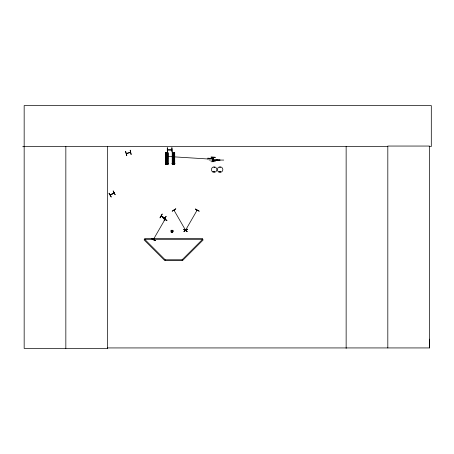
<?xml version="1.0" encoding="UTF-8"?>
<svg xmlns="http://www.w3.org/2000/svg" width="454" height="454" viewBox="0 0 454 454"><rect width="100%" height="100%" fill="white"/><g stroke="black" fill="none" stroke-linecap="round" stroke-linejoin="round"><path stroke-width="0.68" d="M429.178 146.523L431.3 146.523L431.3 105.589L24.164 105.589L24.164 348.411L107.575 348.411L107.519 347.934L429.49 347.934L429.552 339.155M161.193 216.11L164.933 218.295L161.187 216.24M161.369 215.962L164.893 218.238M153.747 239.218L153.52 239.616M185.879 229.991C185.487 230.229 185.527 229.673 185.504 230.212M197.257 210.293L196.871 210.616M214.356 167.333L213.913 167.271L214.328 167.441M213.845 171.612L214.396 171.464L213.959 171.799M219.872 167.333L220.315 167.214L219.923 167.441M219.815 171.612C220.593 170.636 220.247 172.673 219.861 171.55M113.653 193.188L113.971 192.802M114.039 192.973L110.311 195.118L113.994 193.018M171.884 232.056L172.1 231.2L172.282 232.022L171.884 232.056L171.26 231.16L171.754 230.57L172.741 231.029L172.282 232.022M172.038 231.171L172.151 230.536M126.314 153.441L130.502 152.317M173.332 164.252L173.621 164.269M164.933 219.849L165.108 219.498M165.08 219.588L164.893 219.878M197.218 210.361L197.07 210.622M185.703 230.15L185.499 229.792M213.777 171.402C214.288 173.002 214.685 170.676 213.947 171.277M219.73 171.516C221.24 170.511 219.691 173.133 219.832 171.34M166.669 163.786L166.936 164.252L166.641 164.252M167.52 149.843L171.856 149.843M153.577 239.162L153.384 239.502L164.955 219.464M183.677 229.281L187.332 231.636L183.66 229.304M195.413 208.953L199.175 211.116M185.499 230.314L185.68 229.917M160.148 217.897L162.265 214.112M159.956 217.789L162.123 214.027M161.261 216.149L164.853 218.249M185.521 230.274L197.093 210.236M173.956 210.191L174.319 210.418M171.833 150.03L167.52 149.996M171.521 231.886L171.941 231.387M172.1 231.2L172.514 230.706M108.96 193.279L111.145 197.025M110.543 194.755L110.237 194.914L113.931 192.825M115.095 194.749L113.137 190.867L115.146 194.715M171.294 231.557L171.901 231.336M172.134 231.251L172.741 231.029M125.537 151.483L126.683 155.665M126.371 153.605L130.548 152.465M171.998 231.415L172.611 231.79M215.287 157.294L210.945 157.118L215.287 157.322M208.891 158.463L212.512 158.673M212.512 158.491L213.584 158.48M208.897 158.707L213.584 158.605M212.892 159.275L213.374 159.269M212.892 159.45L213.374 159.45M212.892 159.575L213.374 159.57M212.988 159.706L213.289 159.706M212.898 159.751L213.38 159.751M209.078 160.007L217.574 159.933M213.431 160.285L213.011 160.313L213.431 160.086M213.011 160.114L220.122 160.052L213.011 160.268M215.321 161.664L210.985 161.732M22.7 146.693L24.164 146.687M24.164 146.523L387.818 146.523M167.276 147.749L167.299 152.09M171.856 147.749L172.077 152.09L171.918 147.749M165.528 152.663L168.037 152.652L167.98 164.405M165.693 153.855L167.867 153.855M172.384 153.855L174.557 153.855M165.693 154.655L167.867 154.655M172.384 154.655L174.557 154.655M165.693 155.847L167.867 155.847M172.384 155.847L174.557 155.847M165.693 156.902L167.861 156.902M172.384 156.902L174.552 156.902M165.693 158.094L167.861 158.094M172.384 158.094L174.552 158.094M216.575 160.069L223.743 160.069M165.693 163.213L167.867 163.213M172.384 163.213L174.557 163.213M165.335 163.548L168.224 163.548M172.026 163.548L174.915 163.548M165.335 163.639L168.224 163.639M172.026 163.639L174.915 163.639M166.607 163.758L166.947 163.775M173.297 163.758L173.638 163.758M165.528 164.416L168.037 164.405M166.607 164.422L166.947 164.422M173.297 164.422L173.638 164.422M207.932 158.974L165.489 156.318M173.36 163.786L173.598 164.206M171.26 231.16L171.896 231.273M172.14 231.319L172.775 231.427M161.953 216.694L164.121 217.914M195.322 209.107L199.096 211.252M163.173 218.363L166.941 220.508M155.285 240.705L151.534 238.515L155.313 240.654L151.959 239.02M171.425 230.797L171.924 231.217L171.754 230.57M109.119 193.188L111.287 196.945M185.351 229.968L185.584 230.286L173.996 210.208L174.336 210.406M125.713 151.432L126.836 155.626M213.635 161.675L213.596 157.339L213.618 161.675M213.42 157.339L213.454 161.675L213.357 157.339M212.654 157.345L212.693 161.686L212.637 157.345M208.891 158.043L208.897 159.127M207.926 158.049L207.932 159.133M429.49 347.934L429.49 146.052L387.818 146.052L387.818 347.934M346.141 146.523L346.141 348.411M174.574 152.652L174.574 164.405L174.529 152.652M174.393 152.652L174.387 164.405M174.291 152.652L174.302 164.405M174.251 152.652L174.251 164.405M174.132 152.652L174.109 164.405M174.013 153.344L174.013 163.02M173.961 153.344L173.973 163.02M173.803 164.405L173.139 164.405M172.809 152.663L172.826 164.416M172.56 152.663L172.503 164.416M167.696 153.344L167.708 163.02M167.696 163.213L167.696 164.405M167.611 153.344L167.605 163.02M167.56 153.344L167.56 163.02M167.458 147.749L167.458 152.09M167.441 152.652L167.418 164.405M167.327 153.344L167.327 163.02M167.282 153.344L167.271 163.02M167.112 164.405L166.448 164.405M166.278 153.356L166.289 163.031M166.238 153.356L166.238 163.031M166.096 152.663L166.119 164.416M166.005 153.356L165.96 163.031M165.869 164.416L165.869 152.663L165.812 164.416M165.54 152.663L165.579 164.416M107.513 146.523L107.575 348.411M65.841 146.523L65.841 348.411M166.312 157.373C166.902 159.218 167.742 156.074 166.312 157.373M173.002 157.373C173.593 159.218 174.432 156.074 173.002 157.373M163.275 218.175L166.93 220.531L163.264 218.192M166.073 216.308L164.115 220.19L166.073 216.308M144.718 239.326L144.122 239.922L164.575 260.375L165.177 259.779L182.116 259.779L202.575 239.326L202.575 238.481L144.718 238.481L144.718 239.326L165.177 259.779L165.177 260.624L182.116 260.624L182.116 259.779L182.718 260.375L203.171 239.922L202.575 239.326L144.718 239.326M171.09 230.297C169.853 235.887 176.776 229.486 171.09 230.297M175.794 208.84L172.162 211.224L175.783 208.823M187.525 229.151L183.898 231.551L187.525 229.151M130.196 150.234L131.115 154.479L130.196 150.234M174.722 152.652L172.219 152.663L172.225 164.416L174.722 164.405L174.716 152.652M212.881 161.681L212.847 157.345L212.852 161.681M172.98 163.031L172.968 153.356L172.929 163.031M172.69 164.416L172.69 152.663L172.639 164.416M172.406 164.416L172.406 152.663L172.367 164.416M167.867 164.405L167.861 152.652L167.844 164.405M165.716 164.416L165.693 152.663L165.676 164.416M218.737 171.964A2.747 2.747 0 0 0 222.852 169.586A2.747 2.747 0 0 0 218.737 167.208A2.747 2.747 0 0 0 218.737 171.964M212.784 171.935A2.713 2.713 0 0 0 216.853 169.586A2.713 2.713 0 0 0 212.784 167.237A2.713 2.713 0 0 0 212.784 171.935"/></g></svg>
